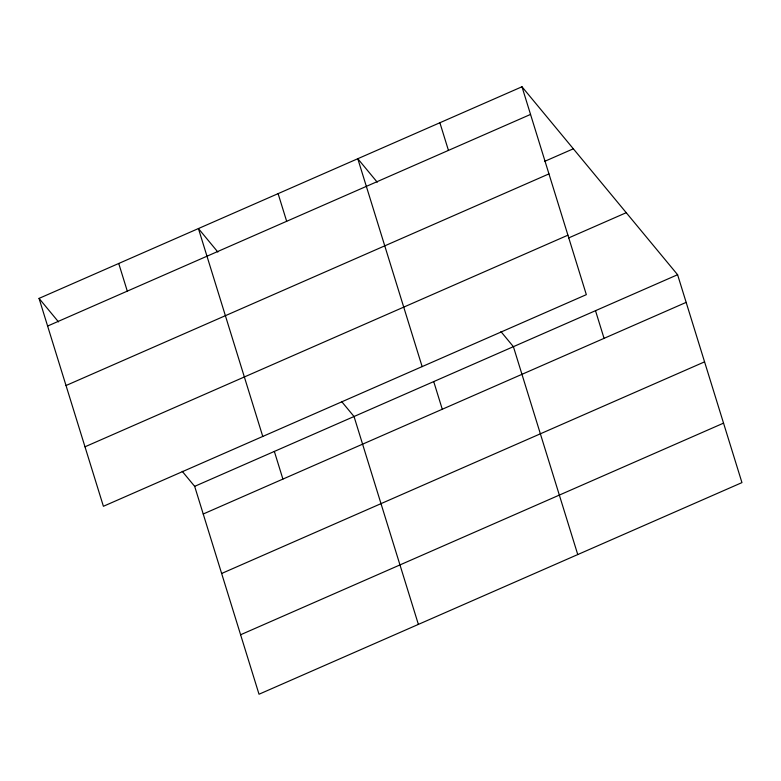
<?xml version="1.0" encoding="UTF-8"?>
<svg xmlns="http://www.w3.org/2000/svg" width="781" height="781" viewBox="0 0 781 781"><rect width="100%" height="100%" fill="white"/><g stroke="black" fill="none" stroke-linecap="round" stroke-linejoin="round"><path stroke-width="1.17" d="M521.981 86.769L586.336 294.652L103.404 506.283L39.05 298.391L521.981 86.769L677.596 274.717L741.95 482.609L259.019 694.231L194.664 486.348L182.217 471.314M47.612 326.048L530.543 114.426M544.494 161.433L573.342 148.79M66.024 385.521L548.955 173.899M84.992 446.8L567.924 235.179M568.558 237.971L626.245 212.696M194.664 486.348L677.596 274.717M203.226 514.005L686.157 302.374M221.638 573.479L704.569 361.857M240.607 634.758L723.538 423.136M377.243 182.217L357.786 158.719L422.14 366.611M500.953 331.632L513.4 346.676L577.755 554.559M217.87 252.048L198.423 228.56L262.767 436.442M341.58 401.473L354.027 416.507L418.382 624.4M39.05 298.391L58.497 321.889M595.503 310.692L604.064 338.358M439.888 122.744L448.45 150.401M433.719 381.587L442.28 409.254M278.104 193.639L286.666 221.296M274.346 451.428L282.907 479.085M118.732 263.47L127.293 291.128"/></g></svg>
